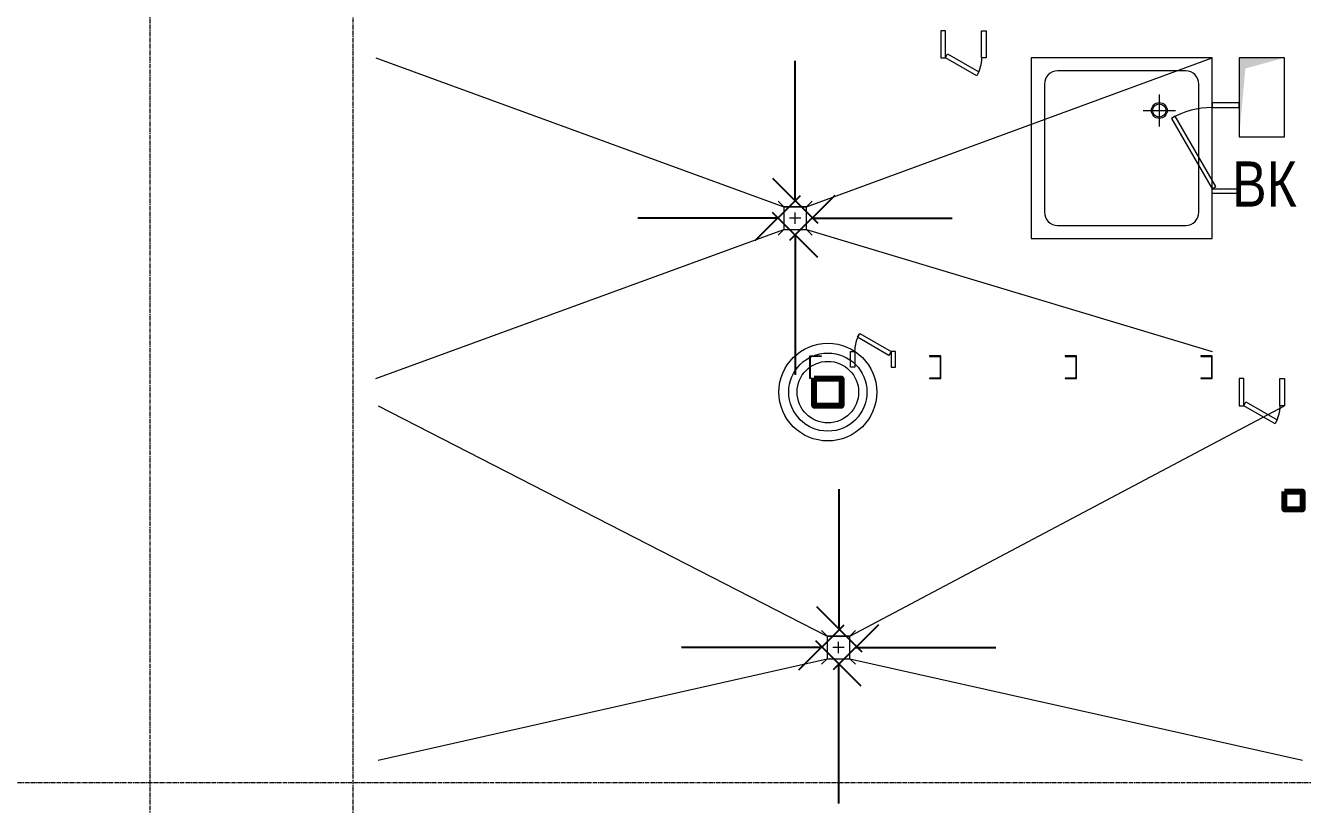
# Model space of a CAD drawing. Header units: millimetres. Extents: x -231292 to 573618, y -153144 to 564035.
# Drawn here: x -116425 to -110775, y 196500 to 199948 of the extents above; entities that cross this region are included whole.
import ezdxf

# ---------------------------------------------------------------- set-up
doc = ezdxf.new("R2010")
doc.units = ezdxf.units.MM
doc.linetypes.add('CENTER2', pattern=[28.575, 19.05, -3.175, 3.175, -3.175])
doc.layers.get('0').update_dxf_attribs({"color": 250})
for name, color, linetype, lineweight in [('АИ_Оборудование', 250, 'Continuous', 5), ('АР_Двери_лючки', 250, 'Continuous', 0), ('ВК_Шахты', 5, 'Continuous', 9), ('КМ_Фахверки', 250, 'Continuous', 80), ('РД_Оси_100', 250, 'Continuous', 0), ('РД_Разуклонка к трапам', 124, 'Continuous', 0)]:
    doc.layers.add(name, color=color, linetype=linetype, lineweight=lineweight)
doc.layers.add('АР_Делит', color=250, linetype='Continuous', lineweight=0, plot=False)
doc.styles.add('style1', font='ARIALN.TTF')
doc.dimstyles.new('scale_100', dxfattribs={"dimtxt": 200, "dimasz": 125, "dimexe": 60, "dimexo": 100, "dimgap": 30, "dimtad": 1, "dimdec": 0, "dimdsep": 46, "dimtxsty": 'style1', "dimblk": 'OBLIQUE', "dimcen": 150, "dimdle": 60, "dimclrd": 256, "dimclre": 256, "dimclrt": 256, "dimadec": 0, "dimazin": 0, "dimtfac": 1, "dimtdec": 0, "dimtmove": 1, "dimatfit": 3, "dimldrblk": 'OBLIQUE', "dimfxl": 1, "dimtolj": 1, "dimtzin": 0, "dimarcsym": 0})

# ---------------------------------------------------------------- blocks, each defined once
blk = doc.blocks.new('_Oblique')
at = {"color": 0, "linetype": 'ByBlock', "lineweight": -2}
blk.add_line((-0.5, -0.5), (0.5, 0.5), dxfattribs=at)
blk = doc.blocks.new('A$Cd7e03b91')
at = {"layer": 'РД_Разуклонка к трапам', "lineweight": 0}
for p, q in [((-100, 100), (-150, 150)), ((100, 100), (150, 150)), ((-50, 0), (50, 0)), ((0, -50), (0, 50)), ((-100, -100), (-150, -150)), ((100, -100), (150, -150))]:
    blk.add_line(p, q, dxfattribs=at)
blk.add_lwpolyline([(-100, 100), (100, 100), (100, -100), (-100, -100), (-100, 100)], dxfattribs=at)
blk.add_lwpolyline([(-100, 100), (100, 100), (100, -100), (-100, -100), (-100, 100)], dxfattribs=at)
blk = doc.blocks.new('СОШ_2200_АР_ОСИ_М100_28.05.24')
at = {"layer": 'РД_Оси_100', "linetype": 'CENTER2'}
blk.add_line((119910, 41400), (94200, 41400), dxfattribs=at)
for points in [[(105900, 139938.679), (105900, -6155)], [(106800, -6155), (106800, 139938.679)]]:
    blk.add_lwpolyline(points, dxfattribs=at)
blk = doc.blocks.new('Ф_блок 80')
at = {"layer": 'КМ_Фахверки'}
blk.add_lwpolyline([(0, 0), (80, 0), (80, -80), (0, -80)], close=True, dxfattribs=at)
at = {"layer": 'КМ_Фахверки', "lineweight": 5}
blk.add_lwpolyline([(6, -6), (74, -6), (74, -74), (6, -74)], close=True, dxfattribs=at)
blk = doc.blocks.new('otv')
at = {"linetype": 'Continuous'}
blk.add_lwpolyline([(0, -1), (0, 0), (1, 0), (1, -1)], close=True, dxfattribs=at)
blk.add_solid([(0, -1), (0, 0), (0.135, -0.137), (1, 0)], dxfattribs=at)
blk = doc.blocks.new('Ф_крпич 120')
at = {"layer": 'АР_Делит', "color": 1}
for radius in [216.3, 173, 136.2]:
    blk.add_circle((60, -60), radius, dxfattribs=at)
at = {"layer": 'КМ_Фахверки'}
blk.add_lwpolyline([(0, 0), (120, 0), (120, -120), (0, -120)], close=True, dxfattribs=at)
at = {"layer": 'КМ_Фахверки', "lineweight": 5}
blk.add_lwpolyline([(6, -6), (114, -6), (114, -114), (6, -114)], close=True, dxfattribs=at)
blk = doc.blocks.new('800х800')
at = {"lineweight": 0}
for p, q in [((566.7, 637.7), (566.7, 495.6)), ((495.6, 566.7), (637.7, 566.7))]:
    blk.add_line(p, q, dxfattribs=at)
blk.add_lwpolyline([(0, 0), (800, 0), (800, 800), (0, 800)], close=True)
blk.add_lwpolyline([(116.7, 58.3), (683.3, 58.3, 0.414214), (741.7, 116.7), (741.7, 683.3, 0.414214), (683.3, 741.7), (116.7, 741.7, 0.414214), (58.3, 683.3), (58.3, 116.7, 0.414214)], format="xyb", close=True)
for radius in [35, 29.2]:
    blk.add_circle((566.7, 566.7), radius)

msp = doc.modelspace()

# ---------------------------------------------------------------- linework, layer by layer
at = {"layer": 'АР_Двери_лючки', "color": 222, "linetype": 'Continuous', "lineweight": 0}
for points in [[(-112354.924, 199925.168), (-112374.924, 199925.168), (-112374.924, 199805.168), (-112354.924, 199805.168)], [(-112194.924, 199925.168), (-112174.924, 199925.168), (-112174.924, 199805.168), (-112194.924, 199805.168)], [(-112354.924, 199805.168), (-112344.924, 199822.488), (-112206.36, 199742.488), (-112216.36, 199725.168)], [(-111054.956, 199585.168), (-111054.956, 199605.168), (-111174.956, 199605.168), (-111174.956, 199585.168)], [(-111174.956, 199225.168), (-111157.636, 199235.168), (-111337.636, 199546.937), (-111354.956, 199536.937)], [(-111054.956, 199225.168), (-111054.956, 199205.168), (-111174.956, 199205.168), (-111174.956, 199225.168)], [(-112594.956, 198505.168), (-112604.956, 198487.847), (-112743.52, 198567.847), (-112733.52, 198585.168)], [(-112754.956, 198435.168), (-112774.956, 198435.168), (-112774.956, 198505.168), (-112754.956, 198505.168)], [(-112594.956, 198435.168), (-112574.956, 198435.168), (-112574.956, 198505.168), (-112594.956, 198505.168)], [(-111034.956, 198385.168), (-111054.956, 198385.168), (-111054.956, 198265.168), (-111034.956, 198265.168)], [(-110874.956, 198385.168), (-110854.956, 198385.168), (-110854.956, 198265.168), (-110874.956, 198265.168)], [(-111034.956, 198265.168), (-111024.956, 198282.488), (-110886.392, 198202.488), (-110896.392, 198185.168)]]:
    msp.add_lwpolyline(points, close=True, dxfattribs=at)
at = {"layer": 'АР_Двери_лючки', "color": 222, "linetype": 'Continuous', "lineweight": 0, "extrusion": (0, 0, -1)}
for centre, start, end in [((112354.924, 199805.168), 180, 210), ((112594.956, 198505.168), 0, 30), ((111034.956, 198265.168), 180, 210)]:
    msp.add_arc(centre, 160, start, end, dxfattribs=at)
at = {"layer": 'АР_Двери_лючки', "color": 222, "linetype": 'Continuous', "lineweight": 0}
msp.add_arc((-111174.956, 199225.168), 360, 90, 120, dxfattribs=at)
at = {"layer": 'АР_Делит', "lineweight": 0}
for points in [[(-112904.956, 198485.168), (-112904.956, 198482.706), (-112952.494, 198482.706), (-112952.494, 198387.629), (-112904.956, 198387.629), (-112904.956, 198385.168), (-112954.956, 198385.168), (-112954.956, 198485.168), (-112904.956, 198485.168)], [(-112424.956, 198485.168), (-112424.956, 198482.706), (-112377.417, 198482.706), (-112377.417, 198387.629), (-112424.956, 198387.629), (-112424.956, 198385.168), (-112374.956, 198385.168), (-112374.956, 198485.168), (-112424.956, 198485.168)], [(-111824.956, 198485.168), (-111824.956, 198482.706), (-111777.417, 198482.706), (-111777.417, 198387.629), (-111824.956, 198387.629), (-111824.956, 198385.168), (-111774.956, 198385.168), (-111774.956, 198485.168), (-111824.956, 198485.168)], [(-111224.956, 198485.168), (-111224.956, 198482.706), (-111177.417, 198482.706), (-111177.417, 198387.629), (-111224.956, 198387.629), (-111224.956, 198385.168), (-111174.956, 198385.168), (-111174.956, 198485.168), (-111224.956, 198485.168)]]:
    msp.add_lwpolyline(points, dxfattribs=at)
at = {"layer": 'РД_Разуклонка к трапам', "ltscale": 2}
for points in [[(-114874.956, 199805.168), (-113069.956, 199145.642), (-112969.956, 199145.642), (-111174.956, 199805.168)], [(-114874.956, 198386.117), (-113069.956, 199045.642), (-112969.956, 199045.642), (-111174.956, 198505.168)], [(-114864.956, 198265.167), (-112877.467, 197245.168), (-112777.467, 197245.168), (-110854.956, 198265.167)], [(-114864.954, 196695.168), (-112877.467, 197145.168), (-112777.467, 197145.168), (-110774.956, 196695.168)]]:
    msp.add_lwpolyline(points, dxfattribs=at)

# ---------------------------------------------------------------- block references
at = {"layer": 'АИ_Оборудование'}
msp.add_blockref('800х800', (-111974.956, 199005.168), dxfattribs=at)
at = {"layer": 'ВК_Шахты', "color": 1, "xscale": -350, "yscale": 200, "rotation": 89.99997824680972}
msp.add_blockref('otv', (-111054.955, 199805.168), dxfattribs=at)
at = {"layer": 'КМ_Фахверки'}
for name, p in [('Ф_крпич 120', (-112934.956, 198385.168)), ('Ф_блок 80', (-110854.956, 197885.168)), ('Ф_блок 80', (-110854.956, 197885.168))]:
    msp.add_blockref(name, p, dxfattribs=at)
at = {"layer": 'РД_Оси_100'}
msp.add_blockref('СОШ_2200_АР_ОСИ_М100_28.05.24', (-221774.956, 155195.168), dxfattribs=at)
at = {"layer": 'РД_Разуклонка к трапам', "color": 254, "ltscale": 2, "xscale": -0.5000000000000002, "yscale": 0.5000000000000002, "zscale": 0.5}
msp.add_blockref('A$Cd7e03b91', (-113019.956, 199095.642), dxfattribs=at)
at = {"layer": 'РД_Разуклонка к трапам', "ltscale": 2, "xscale": -0.5000000000000002, "yscale": 0.5000000000000002, "zscale": 0.5}
msp.add_blockref('A$Cd7e03b91', (-112827.467, 197195.168), dxfattribs=at)

# ---------------------------------------------------------------- texts
at = {"layer": 'ВК_Шахты', "insert": (-110943.323, 199246.407), "char_height": 200, "width": 500.00023, "attachment_point": 5, "style": 'style1'}
msp.add_mtext('ВК', dxfattribs=at)

# ---------------------------------------------------------------- leaders
at = {"layer": 'РД_Разуклонка к трапам', "color": 254, "ltscale": 2}
for points in [[(-113019.904, 199172.715), (-113019.904, 199791.994)], [(-113095.988, 199095.642), (-113715.267, 199095.642)], [(-112943.924, 199095.642), (-112324.645, 199095.642)], [(-113019.904, 199020.651), (-113019.904, 198401.372)]]:
    msp.add_leader(points, dimstyle='scale_100', override={"dimasz": 200, "dimgap": 30, "dimtad": 0}, dxfattribs=at)
at = {"layer": 'РД_Разуклонка к трапам', "ltscale": 2}
for points in [[(-112824.956, 197275.657), (-112824.956, 197894.936)], [(-112903.499, 197195.168), (-113522.778, 197195.168)], [(-112751.434, 197195.168), (-112132.156, 197195.168)], [(-112827.415, 197123.593), (-112827.415, 196504.314)]]:
    msp.add_leader(points, dimstyle='scale_100', override={"dimasz": 200, "dimgap": 30, "dimtad": 0}, dxfattribs=at)

doc.saveas('drawing.dxf')
